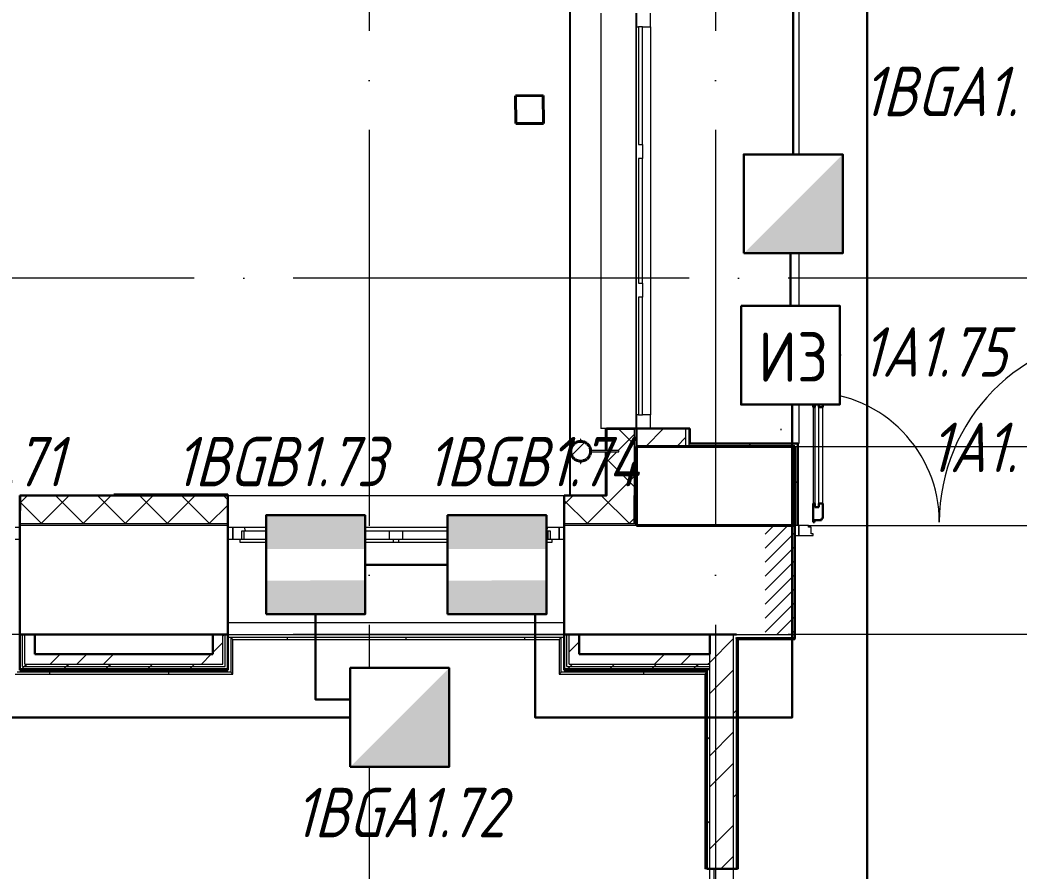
# Model space of a CAD drawing. Header units: millimetres. Extents: x -259793 to 1187961, y -549744 to 43070.
# Drawn here: x -36471 to -31423, y -6539 to -2239 of the extents above; entities that cross this region are included whole.
import ezdxf
from ezdxf.enums import TextEntityAlignment as Align

# ---------------------------------------------------------------- set-up
doc = ezdxf.new("R2010")
doc.units = ezdxf.units.MM
for name, pattern in [('ADSK_Линия сетки', [25, 20, -2.5, 0, -2.5]), ('ADSK_Невидимые', [5, 3, -2]), ('ADSK_Сверху', [450, 300, -150]), ('ADSK_Штриховая_ш2 п1_5', [4.5, 3, -1.5])]:
    doc.linetypes.add(name, pattern=pattern)
for name, color, linetype, lineweight in [('_ Окна', 7, 'Continuous', 9), ('RC-Извещатели_охранные', 5, 'Continuous', 30), ('RC-Прочее_оборудование', 5, 'Continuous', 30), ('Витраж', 7, 'Continuous', 9), ('Двери', 252, 'Continuous', 9), ('Линии', 7, 'Continuous', 9), ('лс', 5, 'Continuous', 30), ('Несущие колонны', 252, 'Continuous', 18), ('Обобщенные модели', 252, 'Continuous', 18), ('Ограждение', 252, 'Continuous', 9), ('Окна', 252, 'Continuous', 9), ('Оси', 252, 'Continuous', 9), ('Перекрытие', 252, 'Continuous', 18), ('Стены внутренние', 7, 'Continuous', 18), ('Стены наружные', 7, 'Continuous', 18), ('Стены штриховка', 7, 'Continuous', 9)]:
    doc.layers.add(name, color=color, linetype=linetype, lineweight=lineweight)
doc.layers.add('RC-Позиционные_обозначения', color=7, linetype='Continuous')
doc.layers.add('Стены', color=194, linetype='Continuous')
doc.layers.add('Двери открывание', color=7, linetype='Continuous', lineweight=9, true_color=0xc0c0c0)
doc.styles.add('ISOCPEUR', font='isocpeur.ttf', dxfattribs={"width": 0.9, "height": 350})
doc.styles.add('RubezhCAD', font='', dxfattribs={"oblique": 10})
doc.styles.get("Standard").update_dxf_attribs({"font": ''})
doc.styles.get('RubezhCAD').set_extended_font_data('GOST type A')
doc.styles.get('Standard').set_extended_font_data('GOST type B')
pattern_1 = [(0, (-32119.8, 96), (0, 600), []), (90, (-32119.8, 96), (-600, 4e-14), [])]

# ---------------------------------------------------------------- blocks, each defined once
blk = doc.blocks.new('RC-UGO-IOZ-02')
at = {"layer": 'RC-Извещатели_охранные'}
blk.add_attdef('PSTN', text='', height=2.5, dxfattribs=at).set_placement((0.977, 2.603), align=Align.BOTTOM_LEFT)
blk.add_wipeout([(2.5, -2.5), (2.5, 2.5), (-2.5, 2.5), (-2.5, -2.5)]).dxf.layer = 'RC-Извещатели_охранные'
blk.add_wipeout([(-2.5, -2.5), (-2.5, 2.5), (2.5, 2.5), (2.5, -2.5)]).dxf.layer = 'RC-Извещатели_охранные'
h = blk.add_hatch(color=256, dxfattribs=at)
h.dxf.hatch_style = 1
h.paths.add_polyline_path([(2.5, -2.5), (2.5, 2.5), (0, 0), (-2.5, -2.5)])
blk.add_lwpolyline([(-2.5, -2.5), (2.5, -2.5), (2.5, 2.5), (-2.5, 2.5)], close=True, dxfattribs=at)
blk = doc.blocks.new('RC-UGO-IOM-02')
at = {"layer": 'RC-Извещатели_охранные'}
blk.add_point((0, 0), dxfattribs=at)
blk.add_attdef('PSTN', text='', height=2.5, dxfattribs=at).set_placement((0.977, 2.603), align=Align.BOTTOM_LEFT)
blk.add_wipeout([(2.5, -2.5), (2.5, 2.5), (-2.5, 2.5), (-2.5, -2.5)]).dxf.layer = 'RC-Извещатели_охранные'
blk.add_wipeout([(-2.5, -2.5), (-2.5, 2.5), (2.5, 2.5), (2.5, -2.5)]).dxf.layer = 'RC-Извещатели_охранные'
h = blk.add_hatch(color=256, dxfattribs=at)
h.dxf.hatch_style = 1
h.paths.add_polyline_path([(2.5, 0.8), (2.5, 2.506), (-2.5, 2.499), (-2.5, 0.8)])
h = blk.add_hatch(color=256, dxfattribs=at)
h.dxf.hatch_style = 1
h.paths.add_polyline_path([(2.5, -2.5), (2.5, -0.794), (-2.5, -0.801), (-2.5, -2.5)])
blk.add_lwpolyline([(-2.5, -2.5), (2.5, -2.5), (2.5, 2.5), (-2.5, 2.5)], close=True, dxfattribs=at)
blk = doc.blocks.new('RC-UGO-IZ-01')
at = {"layer": 'RC-Прочее_оборудование'}
blk.add_point((2.5, 0), dxfattribs=at)
blk.add_attdef('PSTN', text='', height=2.5, dxfattribs=at).set_placement((5.664, 2.581), align=Align.BOTTOM_CENTER)
blk.add_wipeout([(2.493, -2.499), (-2.493, -2.499), (-2.493, 2.499), (2.493, 2.499)]).dxf.layer = 'RC-Прочее_оборудование'
blk.add_wipeout([(-2.493, -2.499), (-2.493, 2.499), (2.493, 2.499), (2.493, -2.499)]).dxf.layer = 'RC-Прочее_оборудование'
blk.add_lwpolyline([(-2.493, 2.499), (2.493, 2.499), (2.493, -2.499), (-2.493, -2.499), (-2.493, 2.499)], close=True, dxfattribs=at)
blk.add_lwpolyline([(-2.493, 2.499), (-2.487, 2.499)], dxfattribs=at)
blk.add_lwpolyline([(-2.493, 2.499), (-2.487, 2.499)], dxfattribs=at)
at = {"layer": 'RC-Прочее_оборудование', "ltscale": 100, "style": 'ISOCPEUR', "width": 0.9}
blk.add_text('ИЗ', height=2.5, dxfattribs=at).set_placement((0.145, -0.085), align=Align.MIDDLE)
blk = doc.blocks.new('1 этаж')
at = {"layer": 'Двери', "lineweight": 18, "true_color": 0x636466}
h = blk.add_hatch(dxfattribs=at)
h.set_pattern_fill('FP_2', color=251, style=0, pattern_type=2)
h.set_pattern_definition([(45, (-31805.8, -5068.73), (-35.3553, 35.3553), [])])
h.paths.add_polyline_path([(-32555.8, -5343.7), (-32555.8, -4793.7), (-32705.8, -4793.7), (-32705.8, -5343.7)])
h.paths.add_polyline_path([(-30805.8, -5343.7), (-30655.8, -5343.7), (-30655.8, -4793.7), (-30805.8, -4793.7), (-30805.8, -4877.7)])
at = {"layer": 'Обобщенные модели', "lineweight": 9, "true_color": 0x636466}
h = blk.add_hatch(dxfattribs=at)
h.set_pattern_fill('FP_8', color=251, style=0, pattern_type=2)
h.set_pattern_definition([(45, (-32119.82, 96), (-106.066, 106.066), [])])
h.paths.add_polyline_path([(-33637.8, -4466.7), (-33624.9, -4465.9), (-33605.5, -4455.7), (-33592.3, -4437.7), (-33587.8, -4418), (-33593.5, -4395.3), (-33608.5, -4378), (-33628.3, -4369.2), (-33651.3, -4370.4), (-33670.1, -4380.3), (-33683.3, -4398.3), (-33687.8, -4418), (-33682.1, -4440.7), (-33667.1, -4458), (-33647.3, -4466.7)])
at = {"layer": 'Ограждение', "true_color": 0x636466}
h = blk.add_hatch(dxfattribs=at)
h.set_pattern_fill('FP_25', color=251, style=0, pattern_type=2)
h.set_pattern_definition(pattern_1)
h.paths.add_polyline_path([(-35395.8, -5368.7), (-33745.8, -5368.7), (-33735.8, -5358.7), (-35405.8, -5358.7)])
h = blk.add_hatch(dxfattribs=at)
h.set_pattern_fill('FP_25', color=251, style=0, pattern_type=2)
h.set_pattern_definition(pattern_1)
h.paths.add_polyline_path([(-32840.8, -6528.7), (-32840.8, -5368.7), (-32845.8, -5363.7), (-32845.8, -6528.7)])
h = blk.add_hatch(dxfattribs=at)
h.set_pattern_fill('FP_25', color=251, style=0, pattern_type=2)
h.set_pattern_definition(pattern_1)
h.paths.add_polyline_path([(-32555.8, -5368.7), (-32555.8, -5363.7), (-32845.8, -5363.7), (-32840.8, -5368.7)])
h = blk.add_hatch(dxfattribs=at)
h.set_pattern_fill('FP_25', color=251, style=0, pattern_type=2)
h.set_pattern_definition(pattern_1)
h.paths.add_polyline_path([(-35395.8, -5543.7), (-35405.8, -5533.7), (-36485.8, -5533.7), (-36495.8, -5543.7), (-35912.7, -5543.7)])
h = blk.add_hatch(dxfattribs=at)
h.set_pattern_fill('FP_25', color=251, style=0, pattern_type=2)
h.set_pattern_definition(pattern_1)
h.paths.add_polyline_path([(-33745.8, -5543.7), (-33010.8, -5543.7), (-33000.8, -5533.7), (-33735.8, -5533.7)])
h = blk.add_hatch(dxfattribs=at)
h.set_pattern_fill('FP_25', color=251, style=0, pattern_type=2)
h.set_pattern_definition(pattern_1)
h.paths.add_polyline_path([(-33000.8, -6528.7), (-33000.8, -5533.7), (-33010.8, -5543.7), (-33010.8, -6528.7)])
at = {"layer": '_ Окна', "color": 251, "lineweight": 18, "true_color": 0x636466}
for p, q in [((-33355.8, -2203.7), (-33355.8, -2273.7)), ((-33285.8, -2273.7), (-33285.8, -2203.7)), ((-33355.8, -2273.7), (-33345.8, -2273.7)), ((-33325.8, -2273.7), (-33285.8, -2273.7)), ((-33345.8, -4233.7), (-33355.8, -4233.7)), ((-33355.8, -4233.7), (-33355.8, -4303.7)), ((-33285.8, -4233.7), (-33325.8, -4233.7)), ((-33285.8, -4303.7), (-33285.8, -4233.7)), ((-35336.4, -4803.7), (-35395.8, -4803.7)), ((-35395.8, -4803.7), (-35395.8, -4861.7)), ((-35349.8, -4861.7), (-35349.8, -4820.7)), ((-35349.8, -4820.7), (-35337.8, -4820.7)), ((-35331.8, -4820.7), (-35336.4, -4803.7)), ((-33805.2, -4803.7), (-33809.8, -4820.7)), ((-33745.8, -4803.7), (-33805.2, -4803.7)), ((-33803.8, -4820.7), (-33791.8, -4820.7)), ((-33791.8, -4820.7), (-33791.8, -4861.7)), ((-33745.8, -4861.7), (-33745.8, -4803.7)), ((-35395.8, -4861.7), (-35357.8, -4861.7)), ((-33783.8, -4861.7), (-33745.8, -4861.7))]:
    blk.add_line(p, q, dxfattribs=at)
at = {"layer": '_ Окна', "color": 251, "true_color": 0x636466}
for p, q in [((-33325.8, -2273.7), (-33345.8, -2273.7)), ((-33345.8, -2273.7), (-33345.8, -2868.7)), ((-33325.8, -2868.7), (-33325.8, -2273.7)), ((-33345.8, -2868.7), (-33325.8, -2868.7)), ((-33325.8, -2938.7), (-33345.8, -2938.7)), ((-33345.8, -2938.7), (-33345.8, -3568.7)), ((-33325.8, -3568.7), (-33325.8, -2938.7)), ((-33345.8, -3568.7), (-33325.8, -3568.7)), ((-33325.8, -3638.7), (-33345.8, -3638.7)), ((-33345.8, -3638.7), (-33345.8, -4233.7)), ((-33325.8, -4233.7), (-33325.8, -3638.7)), ((-33345.8, -4233.7), (-33325.8, -4233.7)), ((-36470.8, -4803.7), (-36495.8, -4803.7)), ((-35395.8, -4803.7), (-35420.8, -4803.7)), ((-35395.8, -4861.7), (-35395.8, -4803.7)), ((-33720.8, -4803.7), (-33745.8, -4803.7)), ((-33745.8, -4803.7), (-33745.8, -4861.7)), ((-36495.8, -4861.7), (-36470.8, -4861.7)), ((-35420.8, -4861.7), (-35395.8, -4861.7)), ((-33745.8, -4861.7), (-33720.8, -4861.7))]:
    blk.add_line(p, q, dxfattribs=at)
at = {"layer": 'Витраж', "color": 251, "lineweight": 18, "true_color": 0x636466}
for p, q in [((-32965.8, -6528.7), (-32965.8, -6578.7)), ((-32865.8, -6528.7), (-32965.8, -6528.7)), ((-32865.8, -6578.7), (-32865.8, -6528.7))]:
    blk.add_line(p, q, dxfattribs=at)
at = {"layer": 'Двери', "color": 251, "lineweight": 30, "true_color": 0x636466}
for p, q in [((-32455.8, -4119.7), (-32463.8, -4119.7)), ((-32463.8, -4119.7), (-32463.8, -4195.7)), ((-32421.8, -4110.7), (-32455.8, -4110.7)), ((-32455.8, -4110.7), (-32455.8, -4119.7)), ((-32413.8, -4101.7), (-32421.8, -4101.7)), ((-32421.8, -4101.7), (-32421.8, -4110.7)), ((-32413.8, -4195.7), (-32413.8, -4101.7)), ((-32454.8, -4177.7), (-32454.8, -4195.7)), ((-32433.8, -4177.7), (-32454.8, -4177.7)), ((-32433.8, -4195.7), (-32433.8, -4177.7)), ((-32454.8, -4195.7), (-32463.8, -4195.7)), ((-32413.8, -4195.7), (-32433.8, -4195.7)), ((-32463.8, -4681.7), (-32463.8, -4775.7)), ((-32454.8, -4681.7), (-32463.8, -4681.7)), ((-32454.8, -4699.7), (-32454.8, -4681.7)), ((-32433.8, -4681.7), (-32433.8, -4699.7)), ((-32413.8, -4681.7), (-32433.8, -4681.7)), ((-32413.8, -4757.7), (-32413.8, -4681.7)), ((-32433.8, -4699.7), (-32454.8, -4699.7)), ((-32463.8, -4775.7), (-32455.8, -4775.7)), ((-32455.8, -4775.7), (-32455.8, -4766.7)), ((-32455.8, -4766.7), (-32421.8, -4766.7)), ((-32421.8, -4766.7), (-32421.8, -4757.7)), ((-32421.8, -4757.7), (-32413.8, -4757.7))]:
    blk.add_line(p, q, dxfattribs=at)
at = {"layer": 'Двери', "color": 251, "true_color": 0x636466}
for p, q in [((-32454.8, -4177.7), (-32454.8, -4699.7)), ((-32433.8, -4177.7), (-32454.8, -4177.7)), ((-32433.8, -4699.7), (-32433.8, -4177.7)), ((-32463.8, -4195.7), (-32463.8, -4681.7)), ((-32413.8, -4681.7), (-32413.8, -4195.7)), ((-32454.8, -4699.7), (-32433.8, -4699.7)), ((-32555.8, -4793.7), (-32555.8, -4843.7)), ((-32535.8, -4793.7), (-32555.8, -4793.7)), ((-32535.8, -4843.7), (-32535.8, -4793.7)), ((-32486.8, -4793.7), (-32535.8, -4793.7)), ((-32535.8, -4793.7), (-32535.8, -4843.7)), ((-32486.8, -4801.7), (-32486.8, -4793.7)), ((-32555.8, -4843.7), (-32535.8, -4843.7)), ((-32535.8, -4843.7), (-32463.8, -4843.7)), ((-32472.8, -4801.7), (-32486.8, -4801.7)), ((-32472.8, -4835.7), (-32472.8, -4801.7)), ((-32463.8, -4835.7), (-32472.8, -4835.7)), ((-32463.8, -4843.7), (-32463.8, -4835.7))]:
    blk.add_line(p, q, dxfattribs=at)
at = {"layer": 'Двери', "color": 251, "linetype": 'ADSK_Штриховая_ш2 п1_5', "true_color": 0x636466}
for p, q in [((-32555.8, -4793.7), (-32705.8, -4793.7)), ((-32555.8, -5343.7), (-32555.8, -4793.7)), ((-32705.8, -5343.7), (-32555.8, -5343.7))]:
    blk.add_line(p, q, dxfattribs=at)
at = {"layer": 'Двери открывание', "color": 251, "true_color": 0x636466}
for centre, radius, start, end in [((-30879.8, -4775.7), 946, 91.0903, 180), ((-32481.8, -4775.7), 656, 0, 88.4277)]:
    blk.add_arc(centre, radius, start, end, dxfattribs=at)
at = {"layer": 'Линии', "color": 251, "linetype": 'ADSK_Невидимые', "ltscale": 100, "true_color": 0x636466}
blk.add_line((-32626.7, -4304.9), (-32626.7, -4312.1), dxfattribs=at)
at = {"layer": 'Линии', "color": 251, "linetype": 'ADSK_Сверху', "ltscale": 100, "true_color": 0x636466}
blk.add_line((-32555.8, -4393.7), (-30805.8, -4393.7), dxfattribs=at)
at = {"layer": 'Несущие колонны', "color": 251, "lineweight": 40, "true_color": 0x636466}
for p, q in [((-33966.7, -2621.8), (-33826.7, -2621.1)), ((-33826.7, -2621.1), (-33966.7, -2621.8)), ((-33966, -2761.8), (-33966.7, -2621.8)), ((-33966.7, -2621.8), (-33966, -2761.8)), ((-33826.7, -2621.1), (-33826, -2761.1)), ((-33826, -2761.1), (-33826.7, -2621.1)), ((-33826, -2761.1), (-33966, -2761.8)), ((-33966, -2761.8), (-33826, -2761.1)), ((-33355.8, -4393.7), (-32555.8, -4393.7)), ((-33355.8, -4793.7), (-33355.8, -4393.7)), ((-33355.8, -4393.7), (-33355.8, -4793.7)), ((-32555.8, -4393.7), (-33105.8, -4393.7)), ((-32555.8, -4393.7), (-32555.8, -4793.7)), ((-32555.8, -4793.7), (-32555.8, -4393.7)), ((-32555.8, -4793.7), (-33355.8, -4793.7)), ((-33355.8, -4793.7), (-32705.8, -4793.7)), ((-32705.8, -4793.7), (-32555.8, -4793.7))]:
    blk.add_line(p, q, dxfattribs=at)
at = {"layer": 'Несущие колонны', "color": 251, "true_color": 0x636466}
blk.add_line((-33105.8, -4393.7), (-33355.8, -4393.7), dxfattribs=at)
at = {"layer": 'Обобщенные модели', "color": 251, "true_color": 0x636466}
for p, q in [((-33636.8, -4356), (-33638.8, -4356)), ((-33638.8, -4356), (-33638.8, -4366)), ((-33636.8, -4356), (-33638.8, -4356)), ((-33638.8, -4356), (-33638.8, -4366)), ((-33636.8, -4356), (-33638.8, -4356)), ((-33638.8, -4356), (-33638.8, -4366)), ((-33636.8, -4356), (-33638.8, -4356)), ((-33638.8, -4356), (-33638.8, -4366)), ((-33638.8, -4368), (-33638.8, -4366)), ((-33636.8, -4368), (-33638.8, -4368)), ((-33636.8, -4366), (-33636.8, -4356)), ((-33636.8, -4366), (-33636.8, -4356)), ((-33636.8, -4366), (-33636.8, -4356)), ((-33636.8, -4366), (-33636.8, -4356)), ((-33636.8, -4366), (-33636.8, -4368)), ((-33445.8, -4414.7), (-33585.8, -4414.7)), ((-33585.8, -4414.7), (-33585.8, -4417.1)), ((-33585.8, -4418.8), (-33585.8, -4421.3)), ((-33585.8, -4421.3), (-33445.8, -4421.3)), ((-33445.8, -4421.3), (-33445.8, -4414.7)), ((-33638.8, -4470), (-33638.8, -4468)), ((-33638.8, -4468), (-33636.8, -4468)), ((-33638.8, -4470), (-33638.8, -4480)), ((-33638.8, -4470), (-33638.8, -4480)), ((-33638.8, -4470), (-33638.8, -4480)), ((-33638.8, -4470), (-33638.8, -4480)), ((-33638.8, -4480), (-33636.8, -4480)), ((-33638.8, -4480), (-33636.8, -4480)), ((-33638.8, -4480), (-33636.8, -4480)), ((-33638.8, -4480), (-33636.8, -4480)), ((-33636.8, -4468), (-33636.8, -4470)), ((-33636.8, -4480), (-33636.8, -4470)), ((-33636.8, -4480), (-33636.8, -4470)), ((-33636.8, -4480), (-33636.8, -4470)), ((-33636.8, -4480), (-33636.8, -4470))]:
    blk.add_line(p, q, dxfattribs=at)
for radius, start, end in [(52, 0, 180), (50, 0, 180), (52, 180, 0), (50, 180, 0)]:
    blk.add_arc((-33637.8, -4418), radius, start, end, dxfattribs=at)
at = {"layer": 'Обобщенные модели', "color": 251, "lineweight": 40, "true_color": 0x636466}
for start, end in [(130.583, 152.8285), (103.6312, 126.2008), (78.9964, 101.0036), (53.7992, 76.3688), (27.1715, 49.417), (156.6941, 180), (180, 203.3059), (207.1715, 228.9232), (310.583, 332.8285), (0, 23.3059), (336.6941, 0), (233.7992, 256.3688), (258.9964, 281.0036), (283.6312, 306.2008)]:
    blk.add_arc((-33637.8, -4418), 50, start, end, dxfattribs=at)
at = {"layer": 'Ограждение', "color": 251, "true_color": 0x636466}
for p, q in [((-32535.8, -988.7), (-32535.8, -4378.7)), ((-32535.8, -4378.7), (-32540.8, -4378.7)), ((-35395.8, -5368.7), (-35405.8, -5358.7)), ((-35405.8, -5358.7), (-35405.8, -5533.7)), ((-35395.8, -5543.7), (-35395.8, -5368.7)), ((-35395.8, -5368.7), (-33745.8, -5368.7)), ((-33745.8, -5368.7), (-33735.8, -5358.7)), ((-33745.8, -5368.7), (-33745.8, -5543.7)), ((-33735.8, -5533.7), (-33735.8, -5358.7)), ((-32840.8, -5368.7), (-32845.8, -5363.7)), ((-32840.8, -6528.7), (-32840.8, -5368.7)), ((-32840.8, -5368.7), (-32555.8, -5368.7)), ((-32555.8, -5363.7), (-32555.8, -5368.7)), ((-36495.8, -5543.7), (-35395.8, -5543.7)), ((-35405.8, -5533.7), (-36485.8, -5533.7)), ((-35395.8, -5543.7), (-35405.8, -5533.7)), ((-33745.8, -5543.7), (-33735.8, -5533.7)), ((-33745.8, -5543.7), (-33010.8, -5543.7)), ((-33000.8, -5533.7), (-33735.8, -5533.7)), ((-33000.8, -5533.7), (-33010.8, -5543.7)), ((-33010.8, -5543.7), (-33010.8, -6528.7)), ((-33000.8, -6528.7), (-33010.8, -6528.7)), ((-32840.8, -6528.7), (-32845.8, -6528.7))]:
    blk.add_line(p, q, dxfattribs=at)
at = {"layer": 'Окна', "color": 251, "true_color": 0x636466}
for p, q in [((-33535.8, -2203.7), (-33535.8, -4303.7)), ((-33356.8, -4303.7), (-33356.8, -2203.7)), ((-33355.8, -4233.7), (-33355.8, -2273.7)), ((-33285.8, -2273.7), (-33285.8, -4233.7)), ((-33325.8, -2868.7), (-33325.8, -2938.7)), ((-33325.8, -3568.7), (-33325.8, -3638.7)), ((-33505.8, -4303.7), (-33535.8, -4303.7)), ((-35337.8, -4820.7), (-34605.8, -4820.7)), ((-35337.8, -4861.7), (-35337.8, -4820.7)), ((-33805.2, -4803.7), (-35336.4, -4803.7)), ((-34605.8, -4820.7), (-34535.8, -4820.7)), ((-34605.8, -4820.7), (-34605.8, -4861.7)), ((-34535.8, -4820.7), (-33803.8, -4820.7)), ((-34535.8, -4861.7), (-34535.8, -4820.7)), ((-33803.8, -4820.7), (-33803.8, -4861.7)), ((-35357.8, -4861.7), (-34585.8, -4861.7)), ((-35357.8, -4878.7), (-35357.8, -4861.7)), ((-34585.8, -4878.7), (-35357.8, -4878.7)), ((-34585.8, -4861.7), (-34555.8, -4861.7)), ((-34585.8, -4861.7), (-34585.8, -4878.7)), ((-34555.8, -4878.7), (-34585.8, -4878.7)), ((-34555.8, -4861.7), (-33783.8, -4861.7)), ((-34555.8, -4878.7), (-34555.8, -4861.7)), ((-33783.8, -4878.7), (-34555.8, -4878.7)), ((-33783.8, -4861.7), (-33783.8, -4878.7))]:
    blk.add_line(p, q, dxfattribs=at)
at = {"layer": 'Оси', "color": 251, "linetype": 'ADSK_Линия сетки', "ltscale": 100, "true_color": 0x636466}
for p, q in [((-34705.8, 32206.9), (-34705.8, -33769.9)), ((-32955.8, 32206.9), (-32955.8, -33769.9)), ((4411.5, -3543.7), (-72528.1, -3543.7)), ((4411.5, -5343.7), (-72528.1, -5343.7))]:
    blk.add_line(p, q, dxfattribs=at)
at = {"layer": 'Перекрытие', "color": 251, "ltscale": 100, "true_color": 0x636466}
blk.add_line((-32486.8, -4793.7), (-30874.8, -4793.7), dxfattribs=at)
at = {"layer": 'Стены', "color": 251, "true_color": 0x636466}
for p, q in [((-33690.8, -4641.7), (-33690.8, 11054.3)), ((-33510.8, -4415.1), (-33510.8, -4303.7)), ((-33510.8, -4641.7), (-33510.8, -4420.9))]:
    blk.add_line(p, q, dxfattribs=at)
at = {"layer": 'Стены внутренние', "color": 251, "lineweight": 30, "true_color": 0x636466}
for p, q in [((-33507.8, -4303.7), (-33507.8, -4415.4)), ((-33365.8, -4303.7), (-33507.8, -4303.7)), ((-33507.8, -4420.9), (-33507.8, -4641.7)), ((-35420.8, -4641.7), (-36470.8, -4641.7)), ((-36470.8, -4641.7), (-36470.8, -4783.7)), ((-35420.8, -4783.7), (-35420.8, -4641.7)), ((-33507.8, -4641.7), (-33720.8, -4641.7)), ((-33720.8, -4641.7), (-33720.8, -4783.7)), ((-33355.8, -4641.7), (-33365.8, -4641.7)), ((-36470.8, -4793.7), (-36470.8, -5343.7)), ((-35420.8, -5343.7), (-35420.8, -4793.7)), ((-33720.8, -4793.7), (-33720.8, -5343.7)), ((-32555.8, -4793.7), (-33355.8, -4793.7)), ((-32555.8, -5343.7), (-32555.8, -4793.7)), ((-36395.8, -5343.7), (-35495.8, -5343.7)), ((-33645.8, -5343.7), (-32985.8, -5343.7))]:
    blk.add_line(p, q, dxfattribs=at)
at = {"layer": 'Стены внутренние', "color": 251, "linetype": 'Continuous', "lineweight": 9, "true_color": 0x636466}
for p, q in [((-33449.4, -4415.6), (-33365.8, -4332)), ((-33365.8, -4385.6), (-33445.7, -4305.7)), ((-33505.8, -4472), (-33455.1, -4421.3)), ((-33365.8, -4597.7), (-33505.8, -4457.7)), ((-33465.4, -4643.7), (-33365.8, -4544.1)), ((-36468.8, -4677.2), (-36435.3, -4643.7)), ((-36363.2, -4783.7), (-36223.2, -4643.7)), ((-36323.7, -4641.7), (-36324.9, -4643.7)), ((-36149.6, -4783.7), (-36289.6, -4643.7)), ((-36151, -4783.7), (-36011, -4643.7)), ((-35937.5, -4783.7), (-36077.5, -4643.7)), ((-35938.9, -4783.7), (-35798.9, -4643.7)), ((-35725.4, -4783.7), (-35865.4, -4643.7)), ((-35726.8, -4783.7), (-35586.8, -4643.7)), ((-35513.2, -4783.7), (-35653.2, -4643.7)), ((-35422.8, -4662), (-35441.1, -4643.7)), ((-33718.8, -4685), (-33677.6, -4643.7)), ((-33605.4, -4783.7), (-33465.4, -4643.7)), ((-33391.9, -4783.7), (-33531.9, -4643.7)), ((-36361.8, -4783.7), (-36468.8, -4676.7)), ((-35514.6, -4783.7), (-35422.8, -4691.9)), ((-33604.1, -4783.7), (-33718.8, -4669)), ((-33393.3, -4783.7), (-33355.8, -4746.2))]:
    blk.add_line(p, q, dxfattribs=at)
at = {"layer": 'Стены внутренние', "color": 251, "true_color": 0x636466}
for p, q in [((-35420.8, -4641.7), (-33720.8, -4641.7)), ((-33355.8, -4783.7), (-33355.8, -4717.7)), ((-35420.8, -4793.7), (-36470.8, -4793.7)), ((-33355.8, -4793.7), (-33720.8, -4793.7)), ((-33365.8, -4783.7), (-33355.8, -4783.7)), ((-35420.8, -5283.7), (-33720.8, -5283.7)), ((-32850.8, -5343.7), (-32555.8, -5343.7))]:
    blk.add_line(p, q, dxfattribs=at)
at = {"layer": 'Стены наружные', "color": 251, "lineweight": 30, "true_color": 0x636466}
for p, q in [((-33085.8, -4303.7), (-33365.8, -4303.7)), ((-33355.8, -4717.7), (-33355.8, -4303.7)), ((-33085.8, -4378.7), (-33085.8, -4303.7)), ((-33090.8, -4378.7), (-32540.8, -4378.7)), ((-32540.8, -4793.7), (-32540.8, -4378.7)), ((-33105.8, -4393.7), (-32555.8, -4393.7)), ((-32555.8, -4393.7), (-32555.8, -4793.7)), ((-35420.8, -4636.7), (-35995.8, -4636.7)), ((-35995.8, -4636.7), (-35995.8, -4641.7)), ((-35420.8, -4641.7), (-35420.8, -4636.7)), ((-33365.8, -4641.7), (-33365.8, -4783.7)), ((-36470.8, -4783.7), (-36470.8, -4793.7)), ((-35420.8, -4793.7), (-35420.8, -4783.7)), ((-33720.8, -4783.7), (-33720.8, -4793.7)), ((-33355.8, -4793.7), (-33355.8, -4783.7)), ((-36395.8, -5343.7), (-36470.8, -5343.7)), ((-36470.8, -5343.7), (-36470.8, -5523.7)), ((-36395.8, -5443.7), (-36395.8, -5343.7)), ((-35495.8, -5343.7), (-35495.8, -5443.7)), ((-35420.8, -5343.7), (-35495.8, -5343.7)), ((-35420.8, -5523.7), (-35420.8, -5343.7)), ((-33645.8, -5343.7), (-33720.8, -5343.7)), ((-33720.8, -5343.7), (-33720.8, -5523.7)), ((-33645.8, -5443.7), (-33645.8, -5343.7)), ((-32985.8, -5343.7), (-32985.8, -5443.7)), ((-32850.8, -5343.7), (-32985.8, -5343.7)), ((-32555.8, -5363.7), (-32555.8, -5343.7)), ((-32850.8, -5363.7), (-32850.8, -5358.7)), ((-32845.8, -5363.7), (-32555.8, -5363.7)), ((-32845.8, -6528.7), (-32845.8, -5363.7)), ((-35495.8, -5443.7), (-36395.8, -5443.7)), ((-32985.8, -5443.7), (-33645.8, -5443.7)), ((-36470.8, -5518.7), (-35420.8, -5518.7)), ((-35420.8, -5518.7), (-36470.8, -5518.7)), ((-36470.8, -5523.7), (-35420.8, -5523.7)), ((-33720.8, -5518.7), (-32985.8, -5518.7)), ((-32985.8, -5518.7), (-33720.8, -5518.7)), ((-33720.8, -5523.7), (-33000.8, -5523.7)), ((-33000.8, -5523.7), (-33000.8, -6528.7)), ((-33000.8, -6528.7), (-32845.8, -6528.7))]:
    blk.add_line(p, q, dxfattribs=at)
at = {"layer": 'Стены наружные', "color": 251, "linetype": 'Continuous', "lineweight": 9, "true_color": 0x636466}
for p, q in [((-33355.8, -4304), (-33365.8, -4304)), ((-33309.3, -4393.7), (-33219.3, -4303.7)), ((-33090.8, -4339.8), (-33085.8, -4334.8)), ((-33152.2, -4393.7), (-33105.8, -4347.4)), ((-32791.2, -4393.7), (-32776.2, -4378.7)), ((-33355.8, -4404), (-33365.8, -4404)), ((-33355.8, -4504), (-33365.8, -4504)), ((-32555.8, -4582.6), (-32540.8, -4567.6)), ((-35420.8, -4641.4), (-35423.5, -4636.7)), ((-33355.8, -4604), (-33365.8, -4604)), ((-33355.8, -4704), (-33365.8, -4704)), ((-35445.8, -5351.3), (-35438.2, -5343.7)), ((-35495.8, -5435), (-35445.8, -5385)), ((-33695.8, -5431.5), (-33645.8, -5381.5)), ((-32985.8, -5484.6), (-32865.8, -5364.6)), ((-32850.8, -5372.6), (-32845.8, -5367.6)), ((-32841.9, -5363.7), (-32836.9, -5358.7)), ((-32771.2, -5363.7), (-32766.2, -5358.7)), ((-32700.5, -5363.7), (-32695.5, -5358.7)), ((-32629.8, -5363.7), (-32624.8, -5358.7)), ((-32559.1, -5363.7), (-32555.8, -5360.4)), ((-36317.8, -5493.7), (-36267.8, -5443.7)), ((-36182.9, -5493.7), (-36132.9, -5443.7)), ((-36048, -5493.7), (-35998, -5443.7)), ((-35554.5, -5493.7), (-35504.5, -5443.7)), ((-33264.6, -5493.7), (-33214.6, -5443.7)), ((-33129.6, -5493.7), (-33079.6, -5443.7)), ((-32850.8, -5443.3), (-32845.8, -5438.3)), ((-36449.3, -5506.2), (-36436.8, -5493.7)), ((-36237.1, -5506.2), (-36224.6, -5493.7)), ((-36025, -5506.2), (-36012.5, -5493.7)), ((-35812.9, -5506.2), (-35800.4, -5493.7)), ((-35600.7, -5506.2), (-35588.2, -5493.7)), ((-33691.5, -5506.2), (-33679, -5493.7)), ((-33479.4, -5506.2), (-33466.9, -5493.7)), ((-33267.3, -5506.2), (-33254.8, -5493.7)), ((-33055.2, -5506.2), (-33042.7, -5493.7)), ((-32994.7, -5493.7), (-32985.8, -5484.8)), ((-36466.8, -5523.7), (-36461.8, -5518.7)), ((-36461.8, -5518.7), (-36449.3, -5506.2)), ((-36249.6, -5518.7), (-36237.1, -5506.2)), ((-36042.5, -5523.7), (-36037.5, -5518.7)), ((-36037.5, -5518.7), (-36025, -5506.2)), ((-35825.4, -5518.7), (-35812.9, -5506.2)), ((-35618.2, -5523.7), (-35613.2, -5518.7)), ((-35613.2, -5518.7), (-35600.7, -5506.2)), ((-33704, -5518.7), (-33691.5, -5506.2)), ((-33496.9, -5523.7), (-33491.9, -5518.7)), ((-33491.9, -5518.7), (-33479.4, -5506.2)), ((-33279.8, -5518.7), (-33267.3, -5506.2)), ((-33072.7, -5523.7), (-33067.7, -5518.7)), ((-33067.7, -5518.7), (-33055.2, -5506.2)), ((-32985.8, -5641.8), (-32865.8, -5521.8)), ((-32850.8, -5514), (-32845.8, -5509)), ((-32850.8, -5584.7), (-32845.8, -5579.7)), ((-32850.8, -5655.4), (-32845.8, -5650.4)), ((-32865.8, -5741.1), (-32850.8, -5726.1)), ((-32850.8, -5726.1), (-32845.8, -5721.1)), ((-32850.8, -5796.9), (-32845.8, -5791.9)), ((-32985.8, -5956.1), (-32865.8, -5836.1)), ((-33000.8, -5876.1), (-32985.8, -5861.1)), ((-32850.8, -5867.6), (-32845.8, -5862.6)), ((-32850.8, -5938.3), (-32845.8, -5933.3)), ((-32985.8, -6113.2), (-32865.8, -5993.2)), ((-32850.8, -6009), (-32845.8, -6004)), ((-32850.8, -6079.7), (-32845.8, -6074.7)), ((-32865.8, -6165.4), (-32850.8, -6150.4)), ((-32850.8, -6150.4), (-32845.8, -6145.4)), ((-32850.8, -6221.1), (-32845.8, -6216.1)), ((-33000.8, -6300.4), (-32985.8, -6285.4)), ((-32985.8, -6427.5), (-32865.8, -6307.5)), ((-32850.8, -6291.8), (-32845.8, -6286.8)), ((-32850.8, -6362.5), (-32845.8, -6357.5)), ((-32850.8, -6433.3), (-32845.8, -6428.3)), ((-32929.8, -6528.7), (-32865.8, -6464.7)), ((-32850.8, -6504), (-32845.8, -6499))]:
    blk.add_line(p, q, dxfattribs=at)
at = {"layer": 'Стены наружные', "color": 251, "true_color": 0x636466}
for p, q in [((-33355.8, -4393.7), (-33105.8, -4393.7)), ((-35420.8, -5343.7), (-33720.8, -5343.7)), ((-33720.8, -5358.7), (-35420.8, -5358.7)), ((-32985.8, -10128.7), (-32985.8, -6528.7))]:
    blk.add_line(p, q, dxfattribs=at)
at = {"layer": 'Стены штриховка', "color": 251, "true_color": 0x636466}
for p, q in [((-33505.8, -4415.4), (-33505.8, -4305.7)), ((-33505.8, -4305.7), (-33365.8, -4305.7)), ((-33365.8, -4641.7), (-33365.8, -4303.7)), ((-33105.8, -4393.7), (-33105.8, -4303.7)), ((-33090.8, -4303.7), (-33090.8, -4393.7)), ((-33505.8, -4643.7), (-33505.8, -4420.9)), ((-35422.8, -4643.7), (-36468.8, -4643.7)), ((-36468.8, -4643.7), (-36468.8, -4717.7)), ((-35422.8, -4717.7), (-35422.8, -4643.7)), ((-33718.8, -4643.7), (-33718.8, -4717.7)), ((-33505.8, -4643.7), (-33718.8, -4643.7)), ((-33507.8, -4641.7), (-33505.8, -4641.7)), ((-36470.8, -4717.7), (-36468.8, -4717.7)), ((-35422.8, -4717.7), (-35420.8, -4717.7)), ((-33720.8, -4717.7), (-33718.8, -4717.7)), ((-36470.8, -4783.7), (-35420.8, -4783.7)), ((-33720.8, -4783.7), (-33365.8, -4783.7)), ((-36458.3, -5506.2), (-36458.3, -5343.7)), ((-36445.8, -5493.7), (-36445.8, -5343.7)), ((-35445.8, -5493.7), (-35445.8, -5343.7)), ((-35433.3, -5506.2), (-35433.3, -5343.7)), ((-33708.3, -5506.2), (-33708.3, -5343.7)), ((-33695.8, -5493.7), (-33695.8, -5343.7)), ((-32865.8, -6528.7), (-32865.8, -5343.7)), ((-32850.8, -5358.7), (-32555.8, -5358.7)), ((-32850.8, -6528.7), (-32850.8, -5363.7)), ((-32985.8, -6528.7), (-32985.8, -5443.7)), ((-36445.8, -5493.7), (-35445.8, -5493.7)), ((-33695.8, -5493.7), (-32985.8, -5493.7)), ((-36458.3, -5506.2), (-35433.3, -5506.2)), ((-33708.3, -5506.2), (-32985.8, -5506.2))]:
    blk.add_line(p, q, dxfattribs=at)

msp = doc.modelspace()

# ---------------------------------------------------------------- block references
msp.add_blockref('1 этаж', (0, 0))

# ---------------------------------------------------------------- next in the draw order: block references
at = {"layer": 'RC-Извещатели_охранные', "color": 1, "ltscale": 0.01}
ref = msp.add_blockref('RC-UGO-IOZ-02', (-32563.92224, -3167.79812), dxfattribs=dict(at, xscale=100, yscale=100, zscale=100))
ref.add_attrib('PSTN', '1BGA1.76', dxfattribs={"layer": 'RC-Позиционные_обозначения', "height": 250, "style": 'RubezhCAD', "oblique": 15}).set_placement((-31677.07929, -2799.86699), align=Align.BOTTOM_CENTER)
ref = msp.add_blockref('RC-UGO-IOM-02', (-36940.79422, -4991.1787), dxfattribs=dict(at, xscale=100, yscale=100, zscale=100))
ref.add_attrib('PSTN', '1BGB1.71', dxfattribs={"layer": 'RC-Позиционные_обозначения', "height": 250, "style": 'RubezhCAD', "oblique": 15}).set_placement((-36762.89489, -4670.2134), align=Align.BOTTOM_CENTER)
ref = msp.add_blockref('RC-UGO-IOM-02', (-34977.45657, -4991.1787), dxfattribs=dict(at, xscale=100, yscale=100, zscale=100))
ref.add_attrib('PSTN', '1BGB1.73', dxfattribs={"layer": 'RC-Позиционные_обозначения', "height": 250, "style": 'RubezhCAD', "oblique": 15}).set_placement((-35157.79205, -4670.2134), align=Align.BOTTOM_CENTER)
ref = msp.add_blockref('RC-UGO-IOM-02', (-34060.69128, -4991.1787), dxfattribs=dict(at, xscale=100, yscale=100, zscale=100))
ref.add_attrib('PSTN', '1BGB1.74', dxfattribs={"layer": 'RC-Позиционные_обозначения', "height": 250, "style": 'RubezhCAD', "oblique": 15}).set_placement((-33882.79195, -4670.2134), align=Align.BOTTOM_CENTER)
ref = msp.add_blockref('RC-UGO-IOZ-02', (-34552.37996, -5762.76893), dxfattribs=dict(at, xscale=100, yscale=100, zscale=100))
ref.add_attrib('PSTN', '1BGA1.72', dxfattribs={"layer": 'RC-Позиционные_обозначения', "height": 250, "style": 'RubezhCAD', "oblique": 15}).set_placement((-34552.37996, -6443.48771), align=Align.BOTTOM_CENTER)
at = {"layer": 'RC-Прочее_оборудование', "color": 1, "ltscale": 0.01}
ref = msp.add_blockref('RC-UGO-IZ-01', (-32578.05521, -3932.33823), dxfattribs=dict(at, xscale=100, yscale=100, zscale=100))
ref.add_attrib('PSTN', '1A1.75', (-32216.18439, -4041.20963), dxfattribs={"layer": 'RC-Позиционные_обозначения', "height": 250, "style": 'RubezhCAD', "oblique": 15})

# ---------------------------------------------------------------- next in the draw order: linework, layer by layer
at = {"layer": 'лс'}
for p, q in [((-32563.92224, -2917.79812), (-32563.92224, 1420.92087)), ((-34727.45657, -4991.1787), (-34310.69128, -4991.1787)), ((-36940.79422, -5762.76893), (-34802.37996, -5762.76893))]:
    msp.add_line(p, q, dxfattribs=at)
for points in [[(-33399.24266, 12366.91929), (-32190.16287, 12366.91929), (-32190.16287, -11884.07386)], [(-32578.05521, -3682.40571), (-32578.05521, -3417.79812)], [(-33868.00993, -5241.1787), (-33868.00993, -5762.76893), (-32568.69931, -5762.76893), (-32568.69931, -4182.27075)], [(-34802.37996, -5672.28026), (-34977.45657, -5672.28026), (-34977.45657, -5241.1787)]]:
    msp.add_lwpolyline(points, dxfattribs=at)

# ---------------------------------------------------------------- next in the draw order: block references
at = {"layer": 'RC-Прочее_оборудование', "color": 1, "ltscale": 0.01}
ref = msp.add_blockref('RC-UGO-IZ-01', (-30608.8539, -3906.42099), dxfattribs=dict(at, xscale=100, yscale=100, zscale=100))
ref.add_attrib('PSTN', '1A1.197', (-31874.34978, -4523.25739), dxfattribs={"layer": 'RC-Позиционные_обозначения', "height": 250, "style": 'RubezhCAD', "oblique": 15})

doc.saveas('drawing.dxf')
